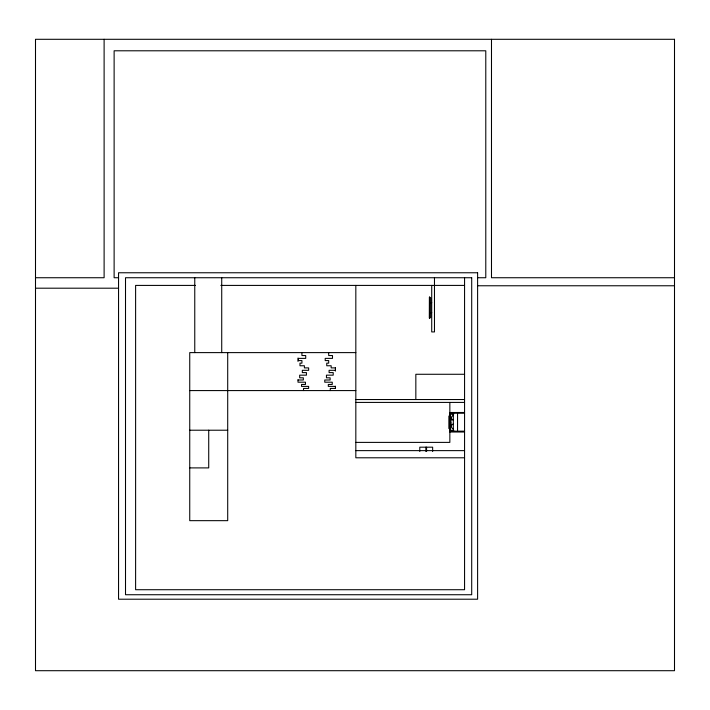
<?xml version="1.0" encoding="UTF-8"?>
<svg xmlns="http://www.w3.org/2000/svg" width="710" height="710" viewBox="0 0 710 710"><rect width="100%" height="100%" fill="white"/><g stroke="black" fill="none" stroke-linecap="round" stroke-linejoin="round"><path stroke-width="1.06" d="M449.767 429.142L449.261 428.583L449.261 415.971L449.767 415.421M449.758 429.239L449.146 428.583L449.146 416.051L449.749 415.323M450.38 430.526L450.38 413.77L450.38 430.526L453.504 430.526M429.497 318.195L430.606 317.618L430.606 297.667L429.426 297.082L429.426 318.195L429.497 297.082M35.5 277.734L104.113 277.734L104.113 39.298M118.552 277.734L114.124 277.734L114.124 50.792L485.782 50.792L485.782 277.734L477.608 277.734M674.5 277.734L491.489 277.734L491.489 39.298M195.383 285.411L135.61 285.411L135.61 589.717L464.562 589.717L464.562 277.734M220.845 285.411L464.562 285.411M477.608 285.766L674.5 285.766M35.5 288.198L118.552 288.198M430.606 302.655L431.715 302.655M430.606 312.631L431.715 312.631M355.825 352.613L189.739 352.613L189.739 520.661L227.706 520.661L227.706 352.613M335.413 367.895L331.162 367.895L331.162 365.756L326.751 365.756L326.751 363.147L328.695 363.147L328.695 360.582L325.207 360.582L325.207 358.381L332.493 358.381L332.493 355.55L328.695 355.55L328.695 352.613M335.413 370.318L329.094 370.318L329.094 372.599L333.203 372.599L333.203 375.164L326.449 375.164L326.449 377.809L330.114 377.809L330.114 380.001L324.763 380.001L324.763 382.193L332.245 382.193L332.245 384.456L328.313 384.456L328.313 386.391L335.395 386.391M464.562 374.276L415.838 374.276L415.838 399.535M297.996 380.001L303.347 380.001L303.347 377.809L299.673 377.809L299.673 375.164L306.436 375.164L306.436 372.599L302.327 372.599L302.327 370.318L308.646 370.318L308.646 367.895L304.395 367.895L304.395 365.756L299.984 365.756L299.984 363.147L301.927 363.147L301.927 360.582L298.44 360.582L298.44 358.381L305.717 358.381L305.717 355.55L301.927 355.55L301.927 352.613M335.395 388.432L330.283 388.432L330.283 390.58M189.739 390.58L355.825 390.58M355.825 399.535L464.562 399.535M355.825 402.419L464.562 402.419M449.847 412.492L464.562 412.492M449.847 413.22L464.562 413.22M450.38 413.77L453.504 413.77M450.539 413.93L453.814 413.93M449.847 414.178L449.847 430.349M450.38 418.545L450.903 418.545L450.903 425.752L450.38 425.752M450.38 419.477L450.903 419.477M450.38 420.453L450.903 420.453M450.53 421.802L450.779 422.743M450.38 423.843L450.903 423.843M450.38 424.82L450.903 424.82M189.739 430.216L227.706 430.216M450.539 430.313L453.814 430.313M449.847 431.165L464.562 431.165M449.847 432.008L464.562 432.008M355.825 442.392L449.847 442.392L449.847 402.419M355.825 450.628L464.562 450.628M464.562 457.79L355.825 457.79L355.825 285.411M189.739 467.899L208.722 467.899L208.722 430.216M457.551 413.22L457.551 431.165M453.326 413.22L453.326 431.165M434.476 277.734L434.476 331.925L431.715 331.925L431.715 285.411M432.647 451.471L432.647 447.185L419.787 447.185L419.787 451.471M426.568 447.185L426.568 451.471M425.858 447.185L425.858 451.471M335.413 367.798L335.413 371.055M335.413 386.24L335.413 388.45M303.507 390.58L303.507 388.432L308.628 388.432L308.628 386.391L301.537 386.391L301.537 384.456L305.469 384.456L305.469 382.193L297.996 382.193L297.996 379.735M297.996 358.035L297.996 361.381M221.724 277.734L221.724 352.613M194.762 277.734L194.762 352.613M453.184 420.214A2.458 2.458 0 0 1 453.246 415.465M453.095 428.778A2.458 2.458 0 0 1 453.149 424.039M674.5 39.298L35.5 39.298L35.5 670.702L674.5 670.702L674.5 39.298M477.608 272.764L118.552 272.764L118.552 599.213L477.608 599.213L477.608 272.764M471.706 277.734L125.51 277.734L125.51 594.731L471.706 594.731L471.706 277.734"/></g></svg>
